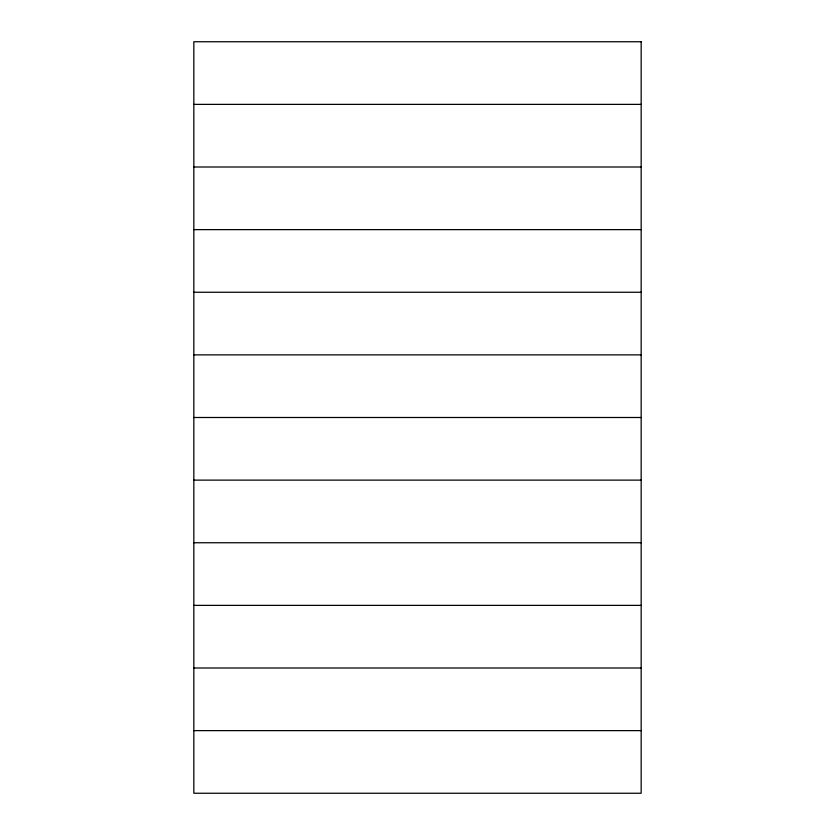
<?xml version="1.0" encoding="UTF-8"?>
<svg xmlns="http://www.w3.org/2000/svg" width="835" height="835" viewBox="0 0 835 835"><rect width="100%" height="100%" fill="white"/><g stroke="black" fill="none" stroke-linecap="round" stroke-linejoin="round"><path stroke-width="1.25" d="M193.835 104.375L641.165 104.375M193.835 167L641.165 167M193.835 229.625L641.165 229.625M193.835 292.25L641.165 292.25M193.835 354.875L641.165 354.875M193.835 417.5L641.165 417.5M193.835 480.125L641.165 480.125M193.835 542.75L641.165 542.75M193.835 605.375L641.165 605.375M193.835 668L641.165 668M193.835 730.625L641.165 730.625M641.165 41.75L193.835 41.75L193.835 793.25L641.165 793.25L641.165 41.75"/></g></svg>
